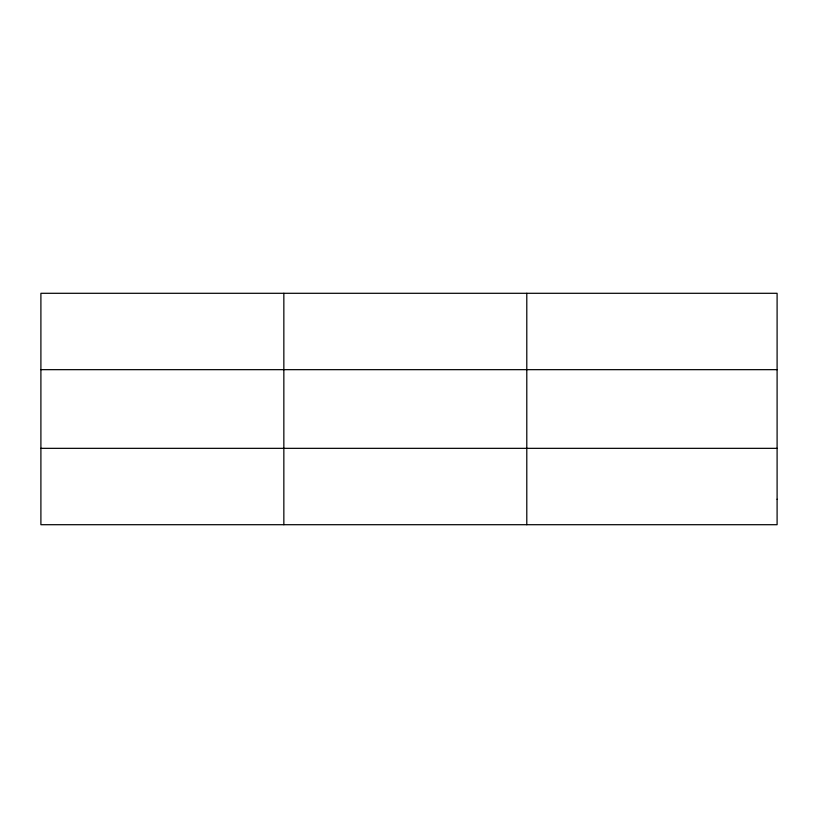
<?xml version="1.0" encoding="UTF-8"?>
<svg xmlns="http://www.w3.org/2000/svg" width="818" height="818" viewBox="0 0 818 818"><rect width="100%" height="100%" fill="white"/><g stroke="black" fill="none" stroke-linecap="round" stroke-linejoin="round"><path stroke-width="1.23" d="M283.846 293.294L283.846 524.706M526.792 293.294L526.792 524.706M40.9 369.664L777.1 369.664M40.9 448.336L777.1 448.336M777.1 499.246L777.1 524.706L40.9 524.706L40.9 293.294L777.1 293.294L777.1 499.246"/></g></svg>
